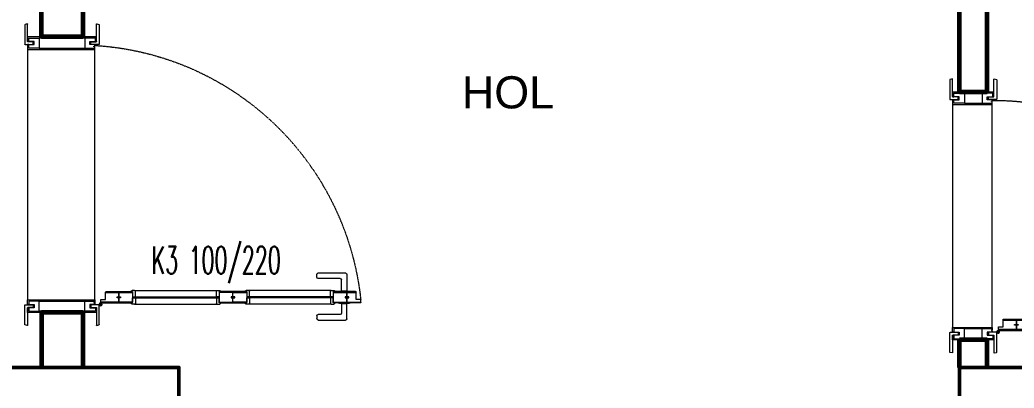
# Model space of a CAD drawing. Header units: millimetres. Extents: x 34 to 2015, y 36 to 1068.
# Drawn here: x 1274.7 to 1636, y 663.7 to 797.4 of the extents above; entities that cross this region are included whole.
import ezdxf
from ezdxf.enums import TextEntityAlignment as Align

# ---------------------------------------------------------------- set-up
doc = ezdxf.new("R2010")
doc.units = ezdxf.units.MM
doc.linetypes.add('HIDDEN', pattern=[0.375, 0.25, -0.125])
for name, color, linetype, lineweight in [('DUVAR', 7, 'Continuous', 60), ('KOLON50', 81, 'Continuous', 50), ('KOLON_50', 3, 'Continuous', 50), ('KP', 1, 'Continuous', 20), ('TOTAL', 253, 'Continuous', 35), ('WIN', 251, 'Continuous', 20)]:
    doc.layers.add(name, color=color, linetype=linetype, lineweight=lineweight)
doc.layers.add('YKP', color=7, linetype='Continuous')
doc.styles.add('SIMPLEX', font='Simplex')
doc.styles.add('Swiss_Light', font='Arial')

# ---------------------------------------------------------------- blocks, each defined once
blk = doc.blocks.new('A$C0A8D77AC')
at = {"layer": 'KP', "color": 8, "linetype": 'HIDDEN', "ltscale": 0.5}
blk.add_arc((6.46648, 16.877882), 85.204571, 358.992679, 87.989995, dxfattribs=at)
at = {"layer": 'WIN', "ltscale": 20}
for p, q in [((8.060402, 94.299973), (8.060402, 97.799973)), ((12.34949, 94.299973), (12.34949, 97.799973)), ((7.913545, 95.049973), (7.913545, 97.049973)), ((12.496346, 95.049973), (12.496346, 97.049973)), ((7.704946, 91.349973), (7.704946, 66.299973)), ((10.054946, 92.049973), (10.054946, 65.599973)), ((10.354946, 92.049973), (10.354946, 65.599973)), ((12.704946, 91.349973), (12.704946, 66.299973)), ((8.134946, 56.099973), (8.134946, 65.099973)), ((12.274946, 65.099973), (12.274946, 56.099973)), ((7.704946, 29.849973), (7.704946, 54.899973)), ((10.054946, 29.149973), (10.054946, 55.599973)), ((10.354946, 29.149973), (10.354946, 55.599973)), ((12.704946, 29.849973), (12.704946, 54.899973)), ((7.634946, 15.666234), (7.634946, 18.177128)), ((8.281781, 17.499973), (6.952164, 17.499973)), ((9.234946, 15.379973), (90.234946, 15.379973)), ((90.234946, 0.999973), (9.234946, 0.999973))]:
    blk.add_line(p, q, dxfattribs=at)
at = {"layer": 'WIN', "ltscale": 20, "flags": 128}
for points in [[(8.454946, 102.049973), (8.334946, 102.049973, 0.414214), (8.134946, 101.849973), (8.134946, 92.049973), (8.454946, 92.049973)], [(11.954946, 100.399973), (12.074946, 100.399973, -0.414214), (12.274946, 100.199973), (12.274946, 92.049973), (11.954946, 92.049973)], [(10.054946, 92.049973), (10.054946, 91.049973), (8.004946, 91.049973, -0.414214), (7.704946, 91.349973), (7.704946, 92.249973, -0.414214), (8.004946, 92.549973), (8.134946, 92.549973), (8.134946, 92.049973)], [(10.354946, 92.049973), (10.354946, 91.049973), (12.404946, 91.049973, 0.414214), (12.704946, 91.349973), (12.704946, 92.249973, 0.414214), (12.404946, 92.549973), (12.274946, 92.549973), (12.274946, 92.049973)], [(10.054946, 65.599973), (10.054946, 66.599973), (8.004946, 66.599973, 0.414214), (7.704946, 66.299973), (7.704946, 65.399973, 0.414214), (8.004946, 65.099973), (8.134946, 65.099973), (8.134946, 65.599973)], [(10.354946, 65.599973), (10.354946, 66.599973), (12.404946, 66.599973, -0.414214), (12.704946, 66.299973), (12.704946, 65.399973, -0.414214), (12.404946, 65.099973), (12.274946, 65.099973), (12.274946, 65.599973)], [(10.054946, 55.599973), (10.054946, 54.599973), (8.004946, 54.599973, -0.414214), (7.704946, 54.899973), (7.704946, 55.799973, -0.414214), (8.004946, 56.099973), (8.134946, 56.099973), (8.134946, 55.599973)], [(10.354946, 55.599973), (10.354946, 54.599973), (12.404946, 54.599973, 0.414214), (12.704946, 54.899973), (12.704946, 55.799973, 0.414214), (12.404946, 56.099973), (12.274946, 56.099973), (12.274946, 55.599973)], [(10.054946, 29.149973), (10.054946, 30.149973), (8.004946, 30.149973, 0.414214), (7.704946, 29.849973), (7.704946, 28.949973, 0.414214), (8.004946, 28.649973), (8.134946, 28.649973), (8.134946, 29.149973)], [(8.454946, 17.649973), (8.334946, 17.649973, -0.414214), (8.134946, 17.849973), (8.134946, 29.149973), (8.454946, 29.149973)], [(10.354946, 29.149973), (10.354946, 30.149973), (12.404946, 30.149973, -0.414214), (12.704946, 29.849973), (12.704946, 28.949973, -0.414214), (12.404946, 28.649973), (12.274946, 28.649973), (12.274946, 29.149973)], [(11.954946, 19.299973), (12.074946, 19.299973, 0.414214), (12.274946, 19.499973), (12.274946, 29.149973), (11.954946, 29.149973)]]:
    blk.add_lwpolyline(points, format="xyb", close=True, dxfattribs=at)
for points in [[(8.454946, 102.049973), (9.454946, 102.049973), (9.454946, 100.399973), (11.954946, 100.399973), (11.954946, 97.049973), (8.454946, 97.049973), (8.454946, 102.049973), (9.454946, 102.049973)], [(7.913545, 97.049973), (8.060402, 97.349973)], [(7.913545, 95.049973), (8.060402, 94.749973)], [(12.496346, 97.049973), (12.34949, 97.349973)], [(12.496346, 95.049973), (12.34949, 94.749973)], [(8.454946, 17.649973), (9.454946, 17.649973), (9.454946, 19.299973), (11.954946, 19.299973), (11.954946, 24.149973), (8.454946, 24.149973), (8.454946, 17.649973), (9.454946, 17.649973)], [(6.434946, 15.599973), (6.434946, 15.999973), (4.734946, 15.999973), (4.734946, 0.999973), (6.434946, 0.999973), (6.434946, 1.399973)], [(6.434946, 15.599973), (5.134946, 15.599973), (5.134946, 11.749973), (8.834946, 11.749973), (8.834946, 15.379973), (8.334946, 15.379973), (8.334946, 15.079973), (8.134946, 15.079973), (8.134946, 15.379973), (7.534946, 15.379973), (7.534946, 13.599973), (6.434946, 13.599973), (6.434946, 15.599973)], [(7.534946, 1.399973), (7.534946, 0.999973), (9.234946, 0.999973), (9.234946, 15.379973), (8.834946, 15.379973)], [(91.934946, 1.399973), (91.934946, 0.999973), (90.234946, 0.999973), (90.234946, 15.379973), (90.634946, 15.379973)], [(93.034946, 15.599973), (94.334946, 15.599973), (94.334946, 11.749973), (90.634946, 11.749973), (90.634946, 15.379973), (91.134946, 15.379973), (91.134946, 15.079973), (91.334946, 15.079973), (91.334946, 15.379973), (91.934946, 15.379973), (91.934946, 13.599973), (93.034946, 13.599973), (93.034946, 15.599973)], [(93.034946, 15.599973), (93.034946, 15.999973), (94.734946, 15.999973), (94.734946, 0.999973), (93.034946, 0.999973), (93.034946, 1.399973)], [(5.134946, 12.749973), (5.134946, 5.249973), (8.834946, 5.249973), (8.834946, 12.749973)], [(94.334946, 12.749973), (94.334946, 5.249973), (90.634946, 5.249973), (90.634946, 12.749973)], [(6.434946, 1.399973), (5.134946, 1.399973), (5.134946, 5.249973), (8.834946, 5.249973), (8.834946, 1.399973), (8.334946, 1.399973), (8.134946, 1.399973), (7.534946, 1.399973), (7.534946, 3.399973), (6.434946, 3.399973), (6.434946, 1.399973)], [(93.034946, 1.399973), (94.334946, 1.399973), (94.334946, 5.249973), (90.634946, 5.249973), (90.634946, 1.399973), (91.134946, 1.399973), (91.334946, 1.399973), (91.934946, 1.399973), (91.934946, 3.399973), (93.034946, 3.399973), (93.034946, 1.399973)]]:
    blk.add_lwpolyline(points, dxfattribs=at)
for points in [[(8.134946, 98.249973), (8.110402, 98.249973, 0.414214), (8.060402, 98.199973), (8.060402, 93.899973, 0.414214), (8.110402, 93.849973), (8.134946, 93.849973)], [(12.274946, 98.249973), (12.29949, 98.249973, -0.414214), (12.34949, 98.199973), (12.34949, 93.899973, -0.414214), (12.29949, 93.849973), (12.274946, 93.849973)], [(7.913545, 95.049973), (4.434946, 95.049973, 0.414214), (3.934946, 94.549973), (3.934946, 86.549973, -0.414214), (3.434946, 86.049973), (2.444946, 86.049973, -0.410092), (1.934946, 86.549973), (1.934946, 96.549973, -0.414214), (2.434946, 97.049973), (7.913545, 97.049973)], [(12.496346, 95.049973), (16.534946, 95.049973, -0.414214), (17.034946, 94.549973), (17.034946, 86.549973, 0.414214), (17.534946, 86.049973), (18.524946, 86.049973, 0.410092), (19.034946, 86.549973), (19.034946, 96.549973, 0.414214), (18.534946, 97.049973), (12.496346, 97.049973)], [(7.484946, 15.999973), (7.484946, 14.099973, -0.414214), (7.384946, 13.999973), (6.584946, 13.999973, -0.414214), (6.484946, 14.099973), (6.484946, 15.899973, 0.414214), (6.384946, 15.999973), (0.099164, 15.999973, -0.453592), (0.000041, 16.113189), (0.173375, 16.913189, -0.375902), (0.272497, 16.999973), (7.384946, 16.999973, -0.414214), (7.484946, 16.899973), (7.484946, 15.999973)], [(91.984946, 15.999973), (91.984946, 14.099973, 0.414214), (92.084946, 13.999973), (92.884946, 13.999973, 0.414214), (92.984946, 14.099973), (92.984946, 15.899973, -0.414214), (93.084946, 15.999973), (99.370728, 15.999973, 0.453592), (99.46985, 16.113189), (99.296517, 16.913189, 0.375902), (99.197394, 16.999973), (92.084946, 16.999973, 0.414214), (91.984946, 16.899973), (91.984946, 15.999973)], [(7.484946, 0.999973), (7.484946, 2.899973, 0.414214), (7.384946, 2.999973), (6.584946, 2.999973, 0.414214), (6.484946, 2.899973), (6.484946, 1.099973, -0.414214), (6.384946, 0.999973), (0.099164, 0.999973, 0.453592), (0.000041, 0.886756), (0.173375, 0.086756, 0.375902), (0.272497, -0.000027), (7.384946, -0.000027, 0.414214), (7.484946, 0.099973), (7.484946, 0.999973)], [(91.984946, 0.999973), (91.984946, 2.899973, -0.414214), (92.084946, 2.999973), (92.884946, 2.999973, -0.414214), (92.984946, 2.899973), (92.984946, 1.099973, 0.414214), (93.084946, 0.999973), (99.370728, 0.999973, -0.453592), (99.46985, 0.886756), (99.296517, 0.086756, -0.375902), (99.197394, -0.000027), (92.084946, -0.000027, -0.414214), (91.984946, 0.099973), (91.984946, 0.999973)]]:
    blk.add_lwpolyline(points, format="xyb", dxfattribs=at)
for points in [[(10.325719, 97.68373), (10.325719, 96.443586), (10.025227, 96.443586), (10.025227, 97.68373)], [(8.454946, 92.049973), (8.454946, 97.049973), (11.954946, 97.049973), (11.954946, 92.049973)], [(8.454946, 65.599973), (8.454946, 60.599973), (11.954946, 60.599973), (11.954946, 65.599973)], [(8.454946, 55.599973), (8.454946, 60.599973), (11.954946, 60.599973), (11.954946, 55.599973)], [(10.325719, 61.23373), (10.325719, 59.993586), (10.025227, 59.993586), (10.025227, 61.23373)], [(8.454946, 29.149973), (8.454946, 24.149973), (11.954946, 24.149973), (11.954946, 29.149973)], [(10.325719, 23.516215), (10.325719, 24.756359), (10.025227, 24.756359), (10.025227, 23.516215)]]:
    blk.add_lwpolyline(points, close=True, dxfattribs=at)
at = {"layer": 'WIN', "ltscale": 20}
for radius in [0.5, 0.42]:
    blk.add_circle((7.634946, 17.499973), radius, dxfattribs=at)
blk = doc.blocks.new('GHGMCH_M')
at = {"layer": 'KP', "color": 8, "linetype": 'HIDDEN', "ltscale": 0.5}
blk.add_arc((-51539.43788, -311181.817824), 103.50644, 93.466192, 173.835899, dxfattribs=at)
at = {"layer": 'WIN', "ltscale": 20}
for p, q in [((-51547.315835, -311070.961223), (-51547.315835, -311078.073672)), ((-51546.429051, -311070.688767), (-51547.229051, -311070.862101)), ((-51546.315835, -311077.073672), (-51546.315835, -311070.78789)), ((-51521.315835, -311077.073672), (-51521.315835, -311070.78789)), ((-51521.202619, -311070.688767), (-51520.402619, -311070.862101)), ((-51520.315835, -311070.961223), (-51520.315835, -311078.073672)), ((-51546.315835, -311077.123672), (-51546.315835, -311075.423672)), ((-51546.315835, -311075.423672), (-51521.315835, -311075.423672)), ((-51545.915835, -311077.123672), (-51545.915835, -311075.823672)), ((-51545.915835, -311075.823672), (-51542.065835, -311075.823672)), ((-51543.065835, -311075.823672), (-51525.565835, -311075.823672)), ((-51542.065835, -311075.823672), (-51542.065835, -311079.523672)), ((-51521.715835, -311075.823672), (-51525.565835, -311075.823672)), ((-51525.565835, -311075.823672), (-51525.565835, -311079.523672)), ((-51525.565835, -311075.823672), (-51525.565835, -311079.523672)), ((-51521.715835, -311077.123672), (-51521.715835, -311075.823672)), ((-51521.315835, -311075.423672), (-51521.315835, -311077.123672)), ((-51547.215835, -311078.173672), (-51546.315835, -311078.173672)), ((-51545.915835, -311077.123672), (-51546.315835, -311077.123672)), ((-51546.315835, -311078.173672), (-51544.415835, -311078.173672)), ((-51544.415835, -311077.173672), (-51546.215835, -311077.173672)), ((-51543.915835, -311077.123672), (-51545.915835, -311077.123672)), ((-51545.695835, -311078.823672), (-51545.695835, -311078.223672)), ((-51545.695835, -311078.223672), (-51543.915835, -311078.223672)), ((-51545.395835, -311078.823672), (-51545.695835, -311078.823672)), ((-51545.695835, -311079.523672), (-51545.695835, -311079.023672)), ((-51545.695835, -311079.023672), (-51545.395835, -311079.023672)), ((-51542.065835, -311079.523672), (-51545.695835, -311079.523672)), ((-51545.695835, -311079.923672), (-51545.695835, -311079.523672)), ((-51521.315835, -311079.923672), (-51545.695835, -311079.923672)), ((-51545.695835, -311170.923672), (-51545.695835, -311079.923672)), ((-51545.395835, -311079.023672), (-51545.395835, -311078.823672)), ((-51544.315835, -311078.073672), (-51544.315835, -311077.273672)), ((-51543.915835, -311078.223672), (-51543.915835, -311077.123672)), ((-51525.565835, -311079.523672), (-51543.065835, -311079.523672)), ((-51525.565835, -311079.523672), (-51521.715835, -311079.523672)), ((-51523.715835, -311078.223672), (-51523.715835, -311077.123672)), ((-51523.715835, -311077.123672), (-51521.715835, -311077.123672)), ((-51521.715835, -311078.223672), (-51523.715835, -311078.223672)), ((-51523.315835, -311078.073672), (-51523.315835, -311077.273672)), ((-51523.215835, -311077.173672), (-51521.415835, -311077.173672)), ((-51521.315835, -311078.173672), (-51523.215835, -311078.173672)), ((-51521.315835, -311077.123672), (-51521.715835, -311077.123672)), ((-51521.715835, -311078.823672), (-51521.715835, -311078.223672)), ((-51521.715835, -311078.223672), (-51521.315835, -311078.223672)), ((-51521.715835, -311079.023672), (-51521.715835, -311078.823672)), ((-51521.715835, -311078.823672), (-51521.715835, -311078.823672)), ((-51521.715835, -311079.523672), (-51521.715835, -311079.023672)), ((-51521.715835, -311079.023672), (-51521.715835, -311079.023672)), ((-51520.415835, -311078.173672), (-51521.315835, -311078.173672)), ((-51521.315835, -311078.223672), (-51521.315835, -311079.923672)), ((-51521.315835, -311079.923672), (-51521.315835, -311170.923672)), ((-51637.365835, -311161.623672), (-51637.365835, -311167.662271)), ((-51626.865835, -311161.123672), (-51636.865835, -311161.123672)), ((-51626.365835, -311162.623672), (-51626.365835, -311161.633672)), ((-51635.365835, -311167.662271), (-51635.365835, -311163.623672)), ((-51634.865835, -311163.123672), (-51626.865835, -311163.123672)), ((-51640.715835, -311168.203672), (-51640.715835, -311168.083672)), ((-51640.715835, -311170.703672), (-51640.715835, -311168.203672)), ((-51640.715835, -311168.203672), (-51637.365835, -311168.203672)), ((-51632.365835, -311168.203672), (-51640.715835, -311168.203672)), ((-51640.515835, -311167.883672), (-51632.365835, -311167.883672)), ((-51638.565835, -311167.883672), (-51638.565835, -311167.859128)), ((-51638.515835, -311167.809128), (-51634.215835, -311167.809128)), ((-51634.615835, -311167.809128), (-51638.115835, -311167.809128)), ((-51637.999592, -311169.832899), (-51636.759449, -311169.832899)), ((-51637.999592, -311170.133391), (-51637.999592, -311169.832899)), ((-51636.759449, -311170.133391), (-51637.999592, -311170.133391)), ((-51637.365835, -311167.662271), (-51637.665835, -311167.809128)), ((-51635.365835, -311167.662271), (-51637.365835, -311167.662271)), ((-51637.365835, -311168.203672), (-51637.365835, -311171.703672)), ((-51637.365835, -311171.703672), (-51637.365835, -311168.203672)), ((-51637.365835, -311168.203672), (-51632.365835, -311168.203672)), ((-51636.759449, -311169.832899), (-51636.759449, -311170.133391)), ((-51635.365835, -311167.662271), (-51635.065835, -311167.809128)), ((-51634.165835, -311167.859128), (-51634.165835, -311167.883672)), ((-51632.865835, -311167.753672), (-51632.865835, -311167.883672)), ((-51632.865835, -311167.883672), (-51632.365835, -311167.883672)), ((-51631.665835, -311167.453672), (-51632.565835, -311167.453672)), ((-51632.365835, -311167.883672), (-51632.365835, -311168.203672)), ((-51632.365835, -311167.883672), (-51632.365835, -311169.803672)), ((-51632.365835, -311168.203672), (-51632.365835, -311171.703672)), ((-51632.365835, -311169.803672), (-51631.365835, -311169.803672)), ((-51632.365835, -311169.803672), (-51600.915835, -311169.803672)), ((-51632.365835, -311170.103672), (-51631.365835, -311170.103672)), ((-51632.365835, -311172.023672), (-51632.365835, -311170.103672)), ((-51632.365835, -311170.103672), (-51600.915835, -311170.103672)), ((-51631.665835, -311167.453672), (-51601.615835, -311167.453672)), ((-51631.365835, -311169.803672), (-51631.365835, -311167.753672)), ((-51631.365835, -311170.103672), (-51631.365835, -311172.153672)), ((-51601.915835, -311169.803672), (-51601.915835, -311167.753672)), ((-51600.915835, -311169.803672), (-51601.915835, -311169.803672)), ((-51600.915835, -311170.103672), (-51601.915835, -311170.103672)), ((-51601.915835, -311170.103672), (-51601.915835, -311172.153672)), ((-51601.615835, -311167.453672), (-51600.715835, -311167.453672)), ((-51600.415835, -311167.883672), (-51600.915835, -311167.883672)), ((-51600.915835, -311167.883672), (-51600.915835, -311169.803672)), ((-51595.915835, -311168.203672), (-51600.915835, -311168.203672)), ((-51600.915835, -311168.203672), (-51600.915835, -311171.703672)), ((-51600.915835, -311172.023672), (-51600.915835, -311170.103672)), ((-51600.415835, -311167.753672), (-51600.415835, -311167.883672)), ((-51600.415835, -311167.883672), (-51591.415835, -311167.883672)), ((-51596.549592, -311169.832899), (-51595.309449, -311169.832899)), ((-51596.549592, -311170.133391), (-51596.549592, -311169.832899)), ((-51595.309449, -311170.133391), (-51596.549592, -311170.133391)), ((-51595.915835, -311171.703672), (-51595.915835, -311168.203672)), ((-51595.915835, -311168.203672), (-51590.915835, -311168.203672)), ((-51595.915835, -311171.703672), (-51595.915835, -311168.203672)), ((-51595.309449, -311169.832899), (-51595.309449, -311170.133391)), ((-51591.415835, -311167.753672), (-51591.415835, -311167.883672)), ((-51591.415835, -311167.883672), (-51590.915835, -311167.883672)), ((-51590.215835, -311167.453672), (-51591.115835, -311167.453672)), ((-51590.915835, -311167.883672), (-51590.915835, -311169.803672)), ((-51590.915835, -311168.203672), (-51590.915835, -311171.703672)), ((-51559.465835, -311169.803672), (-51590.915835, -311169.803672)), ((-51590.915835, -311169.803672), (-51589.915835, -311169.803672)), ((-51559.465835, -311170.103672), (-51590.915835, -311170.103672)), ((-51590.915835, -311170.103672), (-51589.915835, -311170.103672)), ((-51590.915835, -311172.023672), (-51590.915835, -311170.103672)), ((-51560.165835, -311167.453672), (-51590.215835, -311167.453672)), ((-51589.915835, -311169.803672), (-51589.915835, -311167.753672)), ((-51589.915835, -311170.103672), (-51589.915835, -311172.153672)), ((-51560.465835, -311169.803672), (-51560.465835, -311167.753672)), ((-51559.465835, -311169.803672), (-51560.465835, -311169.803672)), ((-51559.465835, -311170.103672), (-51560.465835, -311170.103672)), ((-51560.465835, -311170.103672), (-51560.465835, -311172.153672)), ((-51560.165835, -311167.453672), (-51559.265835, -311167.453672)), ((-51549.815835, -311167.883672), (-51559.465835, -311167.883672)), ((-51559.465835, -311167.883672), (-51559.465835, -311168.203672)), ((-51558.965835, -311167.883672), (-51559.465835, -311167.883672)), ((-51559.465835, -311167.883672), (-51559.465835, -311169.803672)), ((-51559.465835, -311168.203672), (-51549.615835, -311168.203672)), ((-51554.465835, -311168.203672), (-51559.465835, -311168.203672)), ((-51559.465835, -311168.203672), (-51559.465835, -311171.703672)), ((-51559.465835, -311172.023672), (-51559.465835, -311170.103672)), ((-51558.965835, -311167.753672), (-51558.965835, -311167.883672)), ((-51553.832078, -311169.832899), (-51555.072222, -311169.832899)), ((-51555.072222, -311169.832899), (-51555.072222, -311170.133391)), ((-51555.072222, -311170.133391), (-51553.832078, -311170.133391)), ((-51549.615835, -311168.203672), (-51554.465835, -311168.203672)), ((-51554.465835, -311168.203672), (-51554.465835, -311171.703672)), ((-51554.465835, -311171.703672), (-51554.465835, -311168.203672)), ((-51553.832078, -311170.133391), (-51553.832078, -311169.832899)), ((-51549.615835, -311168.203672), (-51549.615835, -311168.083672)), ((-51549.615835, -311170.703672), (-51549.615835, -311168.203672)), ((-51642.365835, -311171.703672), (-51642.365835, -311170.703672)), ((-51642.365835, -311170.703672), (-51640.715835, -311170.703672)), ((-51642.365835, -311171.703672), (-51642.365835, -311170.703672)), ((-51642.365835, -311171.703672), (-51642.365835, -311171.823672)), ((-51632.365835, -311171.703672), (-51642.365835, -311171.703672)), ((-51637.365835, -311171.703672), (-51642.365835, -311171.703672)), ((-51642.165835, -311172.023672), (-51632.365835, -311172.023672)), ((-51638.565835, -311172.023672), (-51638.565835, -311172.048215)), ((-51638.515835, -311172.098215), (-51634.215835, -311172.098215)), ((-51634.615835, -311172.098215), (-51638.115835, -311172.098215)), ((-51637.365835, -311172.245072), (-51637.665835, -311172.098215)), ((-51632.365835, -311171.703672), (-51637.365835, -311171.703672)), ((-51637.365835, -311177.723672), (-51637.365835, -311172.245072)), ((-51635.365835, -311172.245072), (-51637.365835, -311172.245072)), ((-51635.365835, -311172.245072), (-51635.065835, -311172.098215)), ((-51635.365835, -311172.245072), (-51635.365835, -311175.723672)), ((-51634.165835, -311172.048215), (-51634.165835, -311172.023672)), ((-51632.865835, -311172.153672), (-51632.865835, -311172.023672)), ((-51632.865835, -311172.023672), (-51632.365835, -311172.023672)), ((-51631.665835, -311172.453672), (-51632.565835, -311172.453672)), ((-51632.365835, -311172.023672), (-51632.365835, -311171.703672)), ((-51631.665835, -311172.453672), (-51601.615835, -311172.453672)), ((-51601.615835, -311172.453672), (-51600.715835, -311172.453672)), ((-51600.915835, -311171.703672), (-51595.915835, -311171.703672)), ((-51600.415835, -311172.023672), (-51600.915835, -311172.023672)), ((-51600.415835, -311172.153672), (-51600.415835, -311172.023672)), ((-51591.415835, -311172.023672), (-51600.415835, -311172.023672)), ((-51590.915835, -311171.703672), (-51595.915835, -311171.703672)), ((-51591.415835, -311172.153672), (-51591.415835, -311172.023672)), ((-51591.415835, -311172.023672), (-51590.915835, -311172.023672)), ((-51590.215835, -311172.453672), (-51591.115835, -311172.453672)), ((-51560.165835, -311172.453672), (-51590.215835, -311172.453672)), ((-51560.165835, -311172.453672), (-51559.265835, -311172.453672)), ((-51559.465835, -311172.023672), (-51559.465835, -311171.703672)), ((-51559.465835, -311171.703672), (-51547.965835, -311171.703672)), ((-51559.465835, -311171.703672), (-51554.465835, -311171.703672)), ((-51548.165835, -311172.023672), (-51559.465835, -311172.023672)), ((-51558.965835, -311172.023672), (-51559.465835, -311172.023672)), ((-51558.965835, -311172.153672), (-51558.965835, -311172.023672)), ((-51554.465835, -311171.703672), (-51547.965835, -311171.703672)), ((-51547.965835, -311170.703672), (-51549.615835, -311170.703672)), ((-51545.982097, -311172.523672), (-51548.49299, -311172.523672)), ((-51547.965835, -311171.703672), (-51547.965835, -311170.703672)), ((-51547.965835, -311171.703672), (-51547.965835, -311170.703672)), ((-51547.965835, -311171.703672), (-51547.965835, -311171.823672)), ((-51547.815835, -311171.876836), (-51547.815835, -311173.206454)), ((-51547.315835, -311179.88612), (-51547.315835, -311172.773672)), ((-51547.215835, -311172.673672), (-51546.315835, -311172.673672)), ((-51546.315835, -311172.673672), (-51544.415835, -311172.673672)), ((-51545.915835, -311173.723672), (-51546.315835, -311173.723672)), ((-51546.315835, -311173.723672), (-51546.315835, -311175.423672)), ((-51546.315835, -311173.773672), (-51546.315835, -311180.059453)), ((-51544.415835, -311173.673672), (-51546.215835, -311173.673672)), ((-51545.915835, -311173.723672), (-51545.915835, -311175.023672)), ((-51543.915835, -311173.723672), (-51545.915835, -311173.723672)), ((-51521.315835, -311170.923672), (-51545.695835, -311170.923672)), ((-51545.695835, -311170.923672), (-51545.695835, -311171.323672)), ((-51542.065835, -311171.323672), (-51545.695835, -311171.323672)), ((-51545.695835, -311171.323672), (-51545.695835, -311171.823672)), ((-51545.695835, -311171.823672), (-51545.395835, -311171.823672)), ((-51545.395835, -311172.023672), (-51545.695835, -311172.023672)), ((-51545.695835, -311172.023672), (-51545.695835, -311172.623672)), ((-51545.695835, -311172.623672), (-51543.915835, -311172.623672)), ((-51545.395835, -311171.823672), (-51545.395835, -311172.023672)), ((-51544.315835, -311172.773672), (-51544.315835, -311173.573672)), ((-51543.915835, -311172.623672), (-51543.915835, -311173.723672)), ((-51525.565835, -311171.323672), (-51543.065835, -311171.323672)), ((-51542.065835, -311175.023672), (-51542.065835, -311171.323672)), ((-51525.565835, -311175.023672), (-51525.565835, -311171.323672)), ((-51525.565835, -311171.323672), (-51521.715835, -311171.323672)), ((-51525.565835, -311175.023672), (-51525.565835, -311171.323672)), ((-51521.715835, -311172.623672), (-51523.715835, -311172.623672)), ((-51523.715835, -311172.623672), (-51523.715835, -311173.723672)), ((-51523.715835, -311173.723672), (-51521.715835, -311173.723672)), ((-51523.315835, -311172.773672), (-51523.315835, -311173.573672)), ((-51521.315835, -311172.673672), (-51523.215835, -311172.673672)), ((-51523.215835, -311173.673672), (-51521.415835, -311173.673672)), ((-51521.715835, -311171.323672), (-51521.715835, -311171.823672)), ((-51521.715835, -311171.823672), (-51521.715835, -311171.823672)), ((-51521.715835, -311171.823672), (-51521.715835, -311172.023672)), ((-51521.715835, -311172.023672), (-51521.715835, -311172.023672)), ((-51521.715835, -311172.023672), (-51521.715835, -311172.623672)), ((-51521.715835, -311172.623672), (-51521.315835, -311172.623672)), ((-51521.315835, -311173.723672), (-51521.715835, -311173.723672)), ((-51521.715835, -311173.723672), (-51521.715835, -311175.023672)), ((-51521.315835, -311172.623672), (-51521.315835, -311170.923672)), ((-51520.415835, -311172.673672), (-51521.315835, -311172.673672)), ((-51521.315835, -311175.423672), (-51521.315835, -311173.723672)), ((-51521.315835, -311173.773672), (-51521.315835, -311180.059453)), ((-51520.315835, -311179.88612), (-51520.315835, -311172.773672)), ((-51634.865835, -311176.223672), (-51626.865835, -311176.223672)), ((-51626.365835, -311176.723672), (-51626.365835, -311177.713672)), ((-51546.315835, -311175.423672), (-51521.315835, -311175.423672)), ((-51545.915835, -311175.023672), (-51542.065835, -311175.023672)), ((-51543.065835, -311175.023672), (-51525.565835, -311175.023672)), ((-51521.715835, -311175.023672), (-51525.565835, -311175.023672)), ((-51626.865835, -311178.223672), (-51636.865835, -311178.223672)), ((-51546.429051, -311180.158576), (-51547.229051, -311179.985243)), ((-51521.202619, -311180.158576), (-51520.402619, -311179.985243))]:
    blk.add_line(p, q, dxfattribs=at)
for radius in [0.5, 0.42]:
    blk.add_circle((-51547.815835, -311172.523672), radius, dxfattribs=at)
for centre, radius, start, end in [((-51547.215835, -311070.961223), 0.1, 97.594643, 180), ((-51546.415835, -311070.78789), 0.1, 0, 97.594643), ((-51521.215835, -311070.78789), 0.1, 82.405357, 180), ((-51520.415835, -311070.961223), 0.1, 0, 82.405357), ((-51547.215835, -311078.073672), 0.1, 180, 270), ((-51546.215835, -311077.073672), 0.1, 180, 270), ((-51544.415835, -311077.273672), 0.1, 0, 90), ((-51544.415835, -311078.073672), 0.1, 270, 0), ((-51523.215835, -311077.273672), 0.1, 90, 180), ((-51523.215835, -311078.073672), 0.1, 180, 270), ((-51521.415835, -311077.073672), 0.1, 270, 0), ((-51520.415835, -311078.073672), 0.1, 270, 0), ((-51636.865835, -311161.623672), 0.5, 90, 180), ((-51626.874454, -311161.63222), 0.508621, 359.836417, 89.02905), ((-51626.865835, -311162.623672), 0.5, 270, 0), ((-51634.865835, -311163.623672), 0.5, 90, 180), ((-51640.515835, -311168.083672), 0.2, 90, 180), ((-51638.515835, -311167.859128), 0.05, 90, 180), ((-51634.215835, -311167.859128), 0.05, 0, 90), ((-51632.565835, -311167.753672), 0.3, 90, 180), ((-51631.665835, -311167.753672), 0.3, 0, 90), ((-51601.615835, -311167.753672), 0.3, 90, 180), ((-51600.715835, -311167.753672), 0.3, 0, 90), ((-51591.115835, -311167.753672), 0.3, 90, 180), ((-51590.215835, -311167.753672), 0.3, 0, 90), ((-51560.165835, -311167.753672), 0.3, 90, 180), ((-51559.265835, -311167.753672), 0.3, 0, 90), ((-51549.815835, -311168.083672), 0.2, 0, 90), ((-51642.165835, -311171.823672), 0.2, 180, 270), ((-51638.515835, -311172.048215), 0.05, 180, 270), ((-51634.215835, -311172.048215), 0.05, 270, 0), ((-51632.565835, -311172.153672), 0.3, 180, 270), ((-51631.665835, -311172.153672), 0.3, 270, 0), ((-51601.615835, -311172.153672), 0.3, 180, 270), ((-51600.715835, -311172.153672), 0.3, 270, 0), ((-51591.115835, -311172.153672), 0.3, 180, 270), ((-51590.215835, -311172.153672), 0.3, 270, 0), ((-51560.165835, -311172.153672), 0.3, 180, 270), ((-51559.265835, -311172.153672), 0.3, 270, 0), ((-51548.165835, -311171.823672), 0.2, 270, 0), ((-51547.215835, -311172.773672), 0.1, 90, 180), ((-51546.215835, -311173.773672), 0.1, 90, 180), ((-51544.415835, -311172.773672), 0.1, 0, 90), ((-51544.415835, -311173.573672), 0.1, 270, 0), ((-51523.215835, -311172.773672), 0.1, 90, 180), ((-51523.215835, -311173.573672), 0.1, 180, 270), ((-51521.415835, -311173.773672), 0.1, 0, 90), ((-51520.415835, -311172.773672), 0.1, 0, 90), ((-51634.865835, -311175.723672), 0.5, 180, 270), ((-51626.865835, -311176.723672), 0.5, 0, 90), ((-51636.865835, -311177.723672), 0.5, 180, 270), ((-51626.874454, -311177.715124), 0.508621, 270.97095, 0.163583), ((-51547.215835, -311179.88612), 0.1, 180, 262.405357), ((-51546.415835, -311180.059453), 0.1, 262.405357, 0), ((-51521.215835, -311180.059453), 0.1, 180, 277.594643), ((-51520.415835, -311179.88612), 0.1, 277.594643, 0)]:
    blk.add_arc(centre, radius, start, end, dxfattribs=at)

msp = doc.modelspace()

# ---------------------------------------------------------------- linework, layer by layer
at = {"layer": 'DUVAR', "ltscale": 20}
for p, q in [((1626.186505, 771.211633), (1626.186505, 1033.104637)), ((1282.550631, 791.211632), (1282.550631, 801.211632)), ((1297.550631, 801.211632), (1297.550631, 791.211632)), ((1616.186505, 771.211633), (1616.186505, 801.211632)), ((1297.550631, 791.211632), (1282.550631, 791.211632)), ((1626.186505, 771.211633), (1616.186505, 771.211633)), ((1282.550631, 691.211632), (1282.550631, 671.211633)), ((1297.550631, 691.211632), (1282.550631, 691.211632)), ((1297.550631, 691.211632), (1297.550631, 671.211633)), ((1616.186505, 671.211633), (1616.186505, 681.211633)), ((1626.186505, 681.211633), (1616.186505, 681.211633)), ((1626.186505, 671.211633), (1626.186505, 681.211633))]:
    msp.add_line(p, q, dxfattribs=at)
at = {"layer": 'KOLON50', "ltscale": 20, "flags": 128}
for points in [[(1257.550631, 641.211633), (1312.550631, 641.211633), (1332.550631, 641.211633), (1332.550631, 671.211633), (1257.550631, 671.211633), (1257.550631, 641.211633)], [(1616.186505, 671.211633), (1727.550631, 671.211633), (1727.550631, 641.211633), (1616.186505, 641.211633), (1616.186505, 671.211633)]]:
    msp.add_lwpolyline(points, dxfattribs=at)

# ---------------------------------------------------------------- block references
at = {"layer": 'DUVAR', "xscale": -1, "rotation": 270}
msp.add_blockref('A$C0A8D77AC', (1612.686532, 676.476687), dxfattribs=at)
at = {"layer": 'KOLON_50', "xscale": -1}
msp.add_blockref('GHGMCH_M', (-50243.765208, 311866.635304), dxfattribs=at)

# ---------------------------------------------------------------- texts
at = {"layer": 'TOTAL', "linetype": 'Continuous', "ltscale": 50, "style": 'Swiss_Light'}
msp.add_text('HOL', height=11.664006, dxfattribs=at).set_placement((1435.354777, 765.267675))
at = {"layer": 'YKP', "style": 'SIMPLEX', "width": 0.55}
msp.add_text('K3 100/220', height=10, dxfattribs=at).set_placement((1346.061152, 710.172388), align=Align.MIDDLE_CENTER)

doc.saveas('drawing.dxf')
